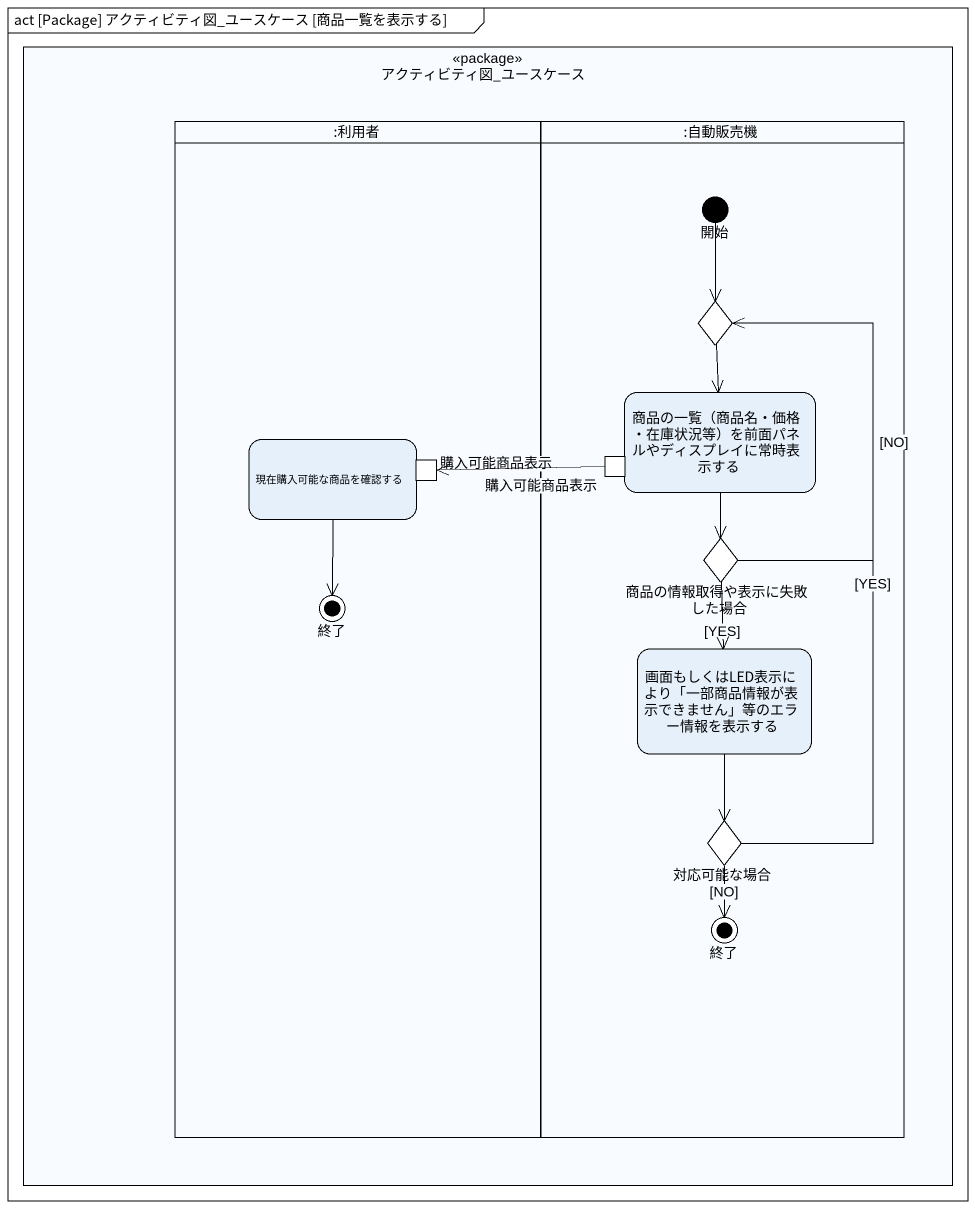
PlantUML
@startuml
mainframe act [Package] アクティビティ図_ユースケース [商品一覧を表示する]
hide empty description
state アクティビティ図_ユースケース <<package>> {
  state ":利用者" as 利用者 <<partition>> {
    state 現在購入可能な商品を確認する {
      state 購入可能商品表示 <<inputPin>>
    }
    state 終了 <<end>>
  }
  state ":自動販売機" as 自動販売機 <<partition>> {
    state 開始 <<start>>
    state choice1 <<choice>>
    state "商品の一覧（商品名・価格・在庫状況等）を前面パネルやディスプレイに常時表示する" as 商品の一覧_商品名_価格_在庫状況等 {
      state "購入可能商品表示" as 購入可能商品表示_2 <<outputPin>>
    }
    state 商品の情報取得や表示に失敗した場合 <<choice>>
    state "画面もしくはLED表示により「一部商品情報が表示できません」等のエラー情報を表示する" as 画面もしくはLED表示により
    state 対応可能な場合 <<choice>>
    state "終了" as 終了_2 <<end>>
  }
}
開始 --> choice1
choice1 --> 商品の一覧_商品名_価格_在庫状況等
商品の一覧_商品名_価格_在庫状況等 --> 商品の情報取得や表示に失敗した場合
現在購入可能な商品を確認する --> 終了
購入可能商品表示_2 -left-> 購入可能商品表示
商品の情報取得や表示に失敗した場合 -up-> choice1 : [NO]
商品の情報取得や表示に失敗した場合 --> 画面もしくはLED表示により : [YES]
画面もしくはLED表示により --> 対応可能な場合
対応可能な場合 -up-> choice1 : [YES]
対応可能な場合 --> 終了_2 : [NO]
@enduml
